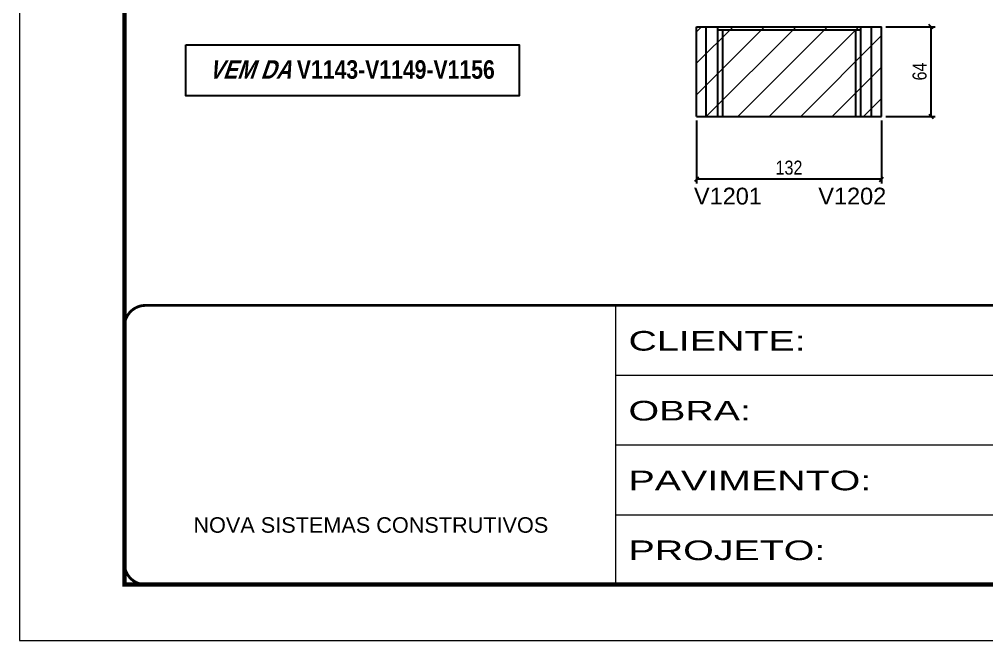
# Model space of a CAD drawing. Extents: x 3309 to 9563, y -2522 to 14608.
# Drawn here: x 4908 to 5598, y 5518 to 5961 of the extents above; entities that cross this region are included whole.
import ezdxf

# ---------------------------------------------------------------- set-up
doc = ezdxf.new("R2010")
doc.units = 0
doc.linetypes.add('CONTINUO', pattern=[0])
doc.linetypes.add('DASHED', pattern=[0.75, 0.5, -0.25])
for name, color, linetype in [('5', 5, 'Continuous'), ('COTA', 241, 'Continuous'), ('NOMENCLATURA', 7, 'Continuous'), ('Painéis', 200, 'Continuous'), ('SARR_2.2x7', 40, 'Continuous'), ('SARR_3.5x7', 81, 'Continuous')]:
    doc.layers.add(name, color=color, linetype=linetype)
for name, color, linetype, lineweight in [('Folhas', 255, 'Continuous', 9), ('Hachura', 251, 'Continuous', 9), ('SARRAFO DE PRESSAO', 251, 'DASHED', 9)]:
    doc.layers.add(name, color=color, linetype=linetype, lineweight=lineweight)
doc.styles.add('ARIAL', font='arial.ttf')
doc.styles.add('COTA TECNICA', font='techl___.ttf', dxfattribs={"height": 10})
doc.styles.get("Standard").update_dxf_attribs({"font": 'arial.ttf'})
doc.styles.add('TECNICA', font='techb___.ttf', dxfattribs={"height": 10})
doc.styles.add('Tecnologia', font='')
doc.styles.get('Tecnologia').set_extended_font_data('Forgotten Futurist')
doc.dimstyles.new('PAINEL', dxfattribs={"dimtxt": 10, "dimasz": 3, "dimexe": 3, "dimexo": 3, "dimgap": 3, "dimtad": 1, "dimdec": 1, "dimzin": 12, "dimdsep": 46, "dimtxsty": 'COTA TECNICA', "dimblk1": 'OBLIQUE', "dimblk2": 'OBLIQUE', "dimsah": 1, "dimcen": 0.9, "dimclrd": 4, "dimclre": 4, "dimclrt": 240, "dimadec": 1, "dimazin": 3, "dimtfac": 1, "dimtdec": 1, "dimtmove": 0, "dimatfit": 3, "dimfxl": 1, "dimtolj": 1, "dimtzin": 12, "dimarcsym": 0})

# ---------------------------------------------------------------- blocks, each defined once
blk = doc.blocks.new('9999999999')
at = {"color": 30, "linetype": 'CONTINUO'}
for p, q in [((98564.56, 34230.21), (98564.56, 34429.45)), ((98564.56, 34379.64), (99583.98, 34379.64)), ((98564.56, 34329.83), (99487.98, 34329.83)), ((98564.56, 34280.02), (99487.98, 34280.02))]:
    blk.add_line(p, q, dxfattribs=at)
at = {"color": 30, "linetype": 'CONTINUO', "const_width": 2}
blk.add_lwpolyline([(99583.98, 34230.21), (99583.98, 34414.45, 0.414214), (99568.98, 34429.45), (98228.98, 34429.45, 0.414214), (98213.98, 34414.45), (98213.98, 34245.21, 0.414214), (98228.98, 34230.21), (99583.98, 34230.21)], format="xyb", dxfattribs=at)
at = {"layer": 'Folhas'}
blk.add_lwpolyline([(98138.98, 34190.21), (99623.98, 34190.21), (99623.98, 35240.21), (98138.98, 35240.21)], close=True, dxfattribs=at)
at = {"layer": 'Folhas', "color": 30, "const_width": 3}
blk.add_lwpolyline([(98213.98, 34230.21), (99583.98, 34230.21), (99583.98, 35200.21), (98213.98, 35200.21)], close=True, dxfattribs=at)
at = {"color": 7, "linetype": 'Continuous', "ltscale": 5, "style": 'ARIAL'}
blk.add_text('NOVA SISTEMAS CONSTRUTIVOS', height=11.0592, dxfattribs=at).set_placement((98263.19, 34267.21))
at = {"layer": 'Folhas', "color": 7, "style": 'Tecnologia', "width": 1.5}
for s, p in [('CLIENTE:', (98573.65, 34397.17)), ('OBRA:', (98573.65, 34347.31)), ('PAVIMENTO:', (98573.65, 34297.5)), ('PROJETO:', (98573.65, 34247.69))]:
    blk.add_text(s, height=14, dxfattribs=at).set_placement(p)
blk = doc.blocks.new('_Oblique')
at = {"color": 0, "linetype": 'ByBlock', "lineweight": -2}
blk.add_line((-0.5, -0.5), (0.5, 0.5), dxfattribs=at)
blk = doc.blocks.new('*D1066')
at = {"layer": 'COTA', "color": 4, "lineweight": -2, "transparency": 16777216}
for p, q in [((5391.04, 5888.97), (5391.04, 5844.1)), ((5523.04, 5888.97), (5523.04, 5844.1)), ((5523.04, 5847.1), (5391.04, 5847.1))]:
    blk.add_line(p, q, dxfattribs=at)
at = {"layer": 'Defpoints', "color": 0, "transparency": 16777216}
for p in [(5391.04, 5891.97), (5523.04, 5891.97), (5391.04, 5847.1)]:
    blk.add_point(p, dxfattribs=at)
at = {"layer": 'COTA', "color": 4, "lineweight": -2, "transparency": 16777216, "xscale": 3, "yscale": 3, "zscale": 3, "rotation": 180}
blk.add_blockref('_Oblique', (5391.04, 5847.1), dxfattribs=at)
at = {"layer": 'COTA', "color": 4, "lineweight": -2, "transparency": 16777216, "xscale": 3, "yscale": 3, "zscale": 3}
blk.add_blockref('_Oblique', (5523.04, 5847.1), dxfattribs=at)
at = {"layer": 'COTA', "color": 240, "transparency": 16777216, "insert": (5457.04, 5855.31), "char_height": 10, "attachment_point": 5, "style": 'COTA TECNICA'}
blk.add_mtext('\\A1;132', dxfattribs=at)
blk = doc.blocks.new('*D1067')
at = {"layer": 'COTA', "color": 4, "lineweight": -2, "transparency": 16777216}
for p, q in [((5526.04, 5955.97), (5561.37, 5955.97)), ((5558.37, 5955.97), (5558.37, 5891.97)), ((5526.04, 5891.97), (5561.37, 5891.97))]:
    blk.add_line(p, q, dxfattribs=at)
at = {"layer": 'Defpoints', "color": 0, "transparency": 16777216}
for p in [(5523.04, 5955.97), (5523.04, 5891.97), (5558.37, 5891.97)]:
    blk.add_point(p, dxfattribs=at)
at = {"layer": 'COTA', "color": 4, "lineweight": -2, "transparency": 16777216, "xscale": 3, "yscale": 3, "zscale": 3}
for p, rotation in [((5558.37, 5955.97), 90), ((5558.37, 5891.97), 270)]:
    blk.add_blockref('_Oblique', p, dxfattribs=dict(at, rotation=rotation))
at = {"layer": 'COTA', "color": 240, "transparency": 16777216, "insert": (5550.27, 5923.97), "char_height": 10, "attachment_point": 5, "rotation": 90, "style": 'COTA TECNICA'}
blk.add_mtext('\\A1;64', dxfattribs=at)

msp = doc.modelspace()

# ---------------------------------------------------------------- hatches: boundary and pattern name
at = {"layer": 'Hachura', "linetype": 'ByBlock'}
h = msp.add_hatch(dxfattribs=at)
h.set_pattern_fill('ANSI31', color=256, scale=5)
h.paths.add_polyline_path([(5523.04, 5955.97), (5391.04, 5955.97), (5391.04, 5891.97), (5523.04, 5891.97)])

# ---------------------------------------------------------------- linework, layer by layer
at = {"layer": 'NOMENCLATURA', "elevation": 0}
msp.add_lwpolyline([(5026.74, 5942.98), (5264.48, 5942.98), (5264.48, 5906.52), (5026.74, 5906.52)], close=True, dxfattribs=at)
at = {"layer": 'Painéis', "linetype": 'ByBlock'}
for p, q in [((5391.04, 5955.97), (5523.04, 5955.97)), ((5391.04, 5891.97), (5391.04, 5955.97)), ((5523.04, 5891.97), (5523.04, 5955.97)), ((5391.04, 5891.97), (5523.04, 5891.97))]:
    msp.add_line(p, q, dxfattribs=at)
at = {"layer": 'SARR_2.2x7', "linetype": 'Continuous'}
for p, q in [((5398.04, 5891.97), (5398.04, 5955.97)), ((5406.04, 5953.77), (5508.04, 5953.77)), ((5516.04, 5891.97), (5516.04, 5955.97))]:
    msp.add_line(p, q, dxfattribs=at)
at = {"layer": 'SARR_3.5x7'}
for p, q in [((5406.04, 5955.97), (5406.04, 5891.97)), ((5409.54, 5953.77), (5409.54, 5891.97)), ((5504.54, 5953.77), (5504.54, 5891.97)), ((5508.04, 5955.97), (5508.04, 5891.97))]:
    msp.add_line(p, q, dxfattribs=at)

# ---------------------------------------------------------------- block references
at = {"layer": 'SARRAFO DE PRESSAO', "color": 6, "linetype": 'ByBlock'}
msp.add_blockref('9999999999', (-93231.11, -28672.37), dxfattribs=at)

# ---------------------------------------------------------------- texts
at = {"layer": '5', "linetype": 'Continuous'}
for s, p in [('V1201', (5389.25, 5829.08)), ('V1202', (5477.98, 5829.08))]:
    msp.add_text(s, height=12, rotation=0.00004, dxfattribs=at).set_placement(p)
at = {"layer": 'NOMENCLATURA', "insert": (5145.01, 5932.01, 0), "char_height": 13.2, "width": 300.2766, "attachment_point": 2, "style": 'TECNICA'}
msp.add_mtext('{\\Q19;VEM DA }V1143-V1149-V1156', dxfattribs=at)

# ---------------------------------------------------------------- dimensions: what is measured, and where the dimension line sits
at = {"layer": 'COTA'}
dim = msp.add_linear_dim(base=(5558.37, 5891.97), p1=(5523.04, 5955.97), p2=(5523.04, 5891.97), angle=90, dimstyle='PAINEL', dxfattribs=at)
dim.commit()
dim.dimension.update_dxf_attribs({"geometry": '*D1067', "text_midpoint": (5550.27, 5923.97)})
dim = msp.add_linear_dim(base=(5391.04, 5847.1), p1=(5523.04, 5891.97), p2=(5391.04, 5891.97), dimstyle='PAINEL', dxfattribs=at)
dim.commit()
dim.dimension.update_dxf_attribs({"geometry": '*D1066', "text_midpoint": (5457.04, 5855.31)})

doc.saveas('drawing.dxf')
